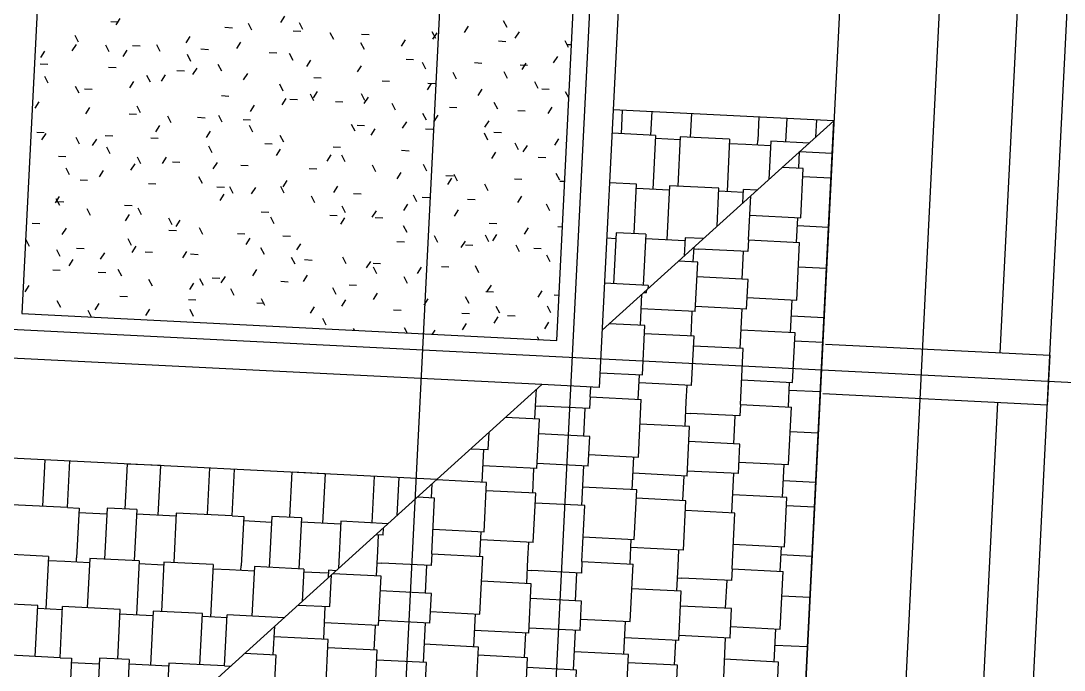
# Model space of a CAD drawing. Extents: x 549999 to 550212, y 1838161 to 1838467.
# Drawn here: x 550174.598 to 550178.778, y 1838352.275 to 1838354.878 of the extents above; entities that cross this region are included whole.
import ezdxf

# ---------------------------------------------------------------- set-up
doc = ezdxf.new("R2010")
doc.units = 0
for name, color, linetype in [('Level 15', 7, 'Continuous'), ('Level 18', 7, 'Continuous'), ('Level 20', 7, 'Continuous'), ('Level 33', 7, 'Continuous'), ('Level 37', 7, 'Continuous'), ('Level 4', 7, 'Continuous'), ('Level 42', 7, 'Continuous'), ('Level 8', 7, 'Continuous')]:
    doc.layers.add(name, color=color, linetype=linetype)

# ---------------------------------------------------------------- blocks, each defined once
blk = doc.blocks.new('FLOO13')
at = {"layer": 'Level 8'}
for p, q in [((1048.51, 427.1), (1048.51, 1267.1)), ((1028.51, 1188.6), (1028.51, 817.1)), ((1028.51, 797.1), (1028.51, 447.1))]:
    blk.add_line(p, q, dxfattribs=at)
blk = doc.blocks.new('FLOO14')
at = {"layer": 'Level 8'}
for p, q in [((958.51, 817.1), (1048.51, 817.1)), ((1048.51, 817.1), (1048.51, 797.1)), ((1048.51, 797.1), (958.51, 797.1))]:
    blk.add_line(p, q, dxfattribs=at)

msp = doc.modelspace()

# ---------------------------------------------------------------- linework, layer by layer
at = {"layer": 'Level 15'}
for p, q in [((550174.9586, 1838354.8749), (550174.9888, 1838354.8734)), ((550174.9952, 1838354.8873), (550174.9788, 1838354.8619)), ((550175.6545, 1838354.8968), (550175.6381, 1838354.8715)), ((550175.7282, 1838354.8428), (550175.7144, 1838354.8696)), ((550176.546, 1838354.8509), (550176.5322, 1838354.8778)), ((550175.4152, 1838354.8521), (550175.4454, 1838354.8506)), ((550175.5237, 1838354.8407), (550175.51, 1838354.8676)), ((550175.6892, 1838354.8384), (550175.7194, 1838354.8369)), ((550175.8513, 1838354.8031), (550175.8375, 1838354.83)), ((550176.2602, 1838354.8072), (550176.2464, 1838354.834)), ((550176.2642, 1838354.8295), (550176.2478, 1838354.8042)), ((550176.3906, 1838354.8567), (550176.3742, 1838354.8314)), ((550176.5938, 1838354.8343), (550176.5774, 1838354.8089)), ((550174.829, 1838354.7929), (550174.8152, 1838354.8197)), ((550175.2752, 1838354.8152), (550175.2588, 1838354.7899)), ((550175.4784, 1838354.7928), (550175.4621, 1838354.7675)), ((550175.9743, 1838354.7634), (550175.9606, 1838354.7903)), ((550175.9632, 1838354.8247), (550175.9933, 1838354.8232)), ((550176.1377, 1838354.8023), (550176.1214, 1838354.777)), ((550176.5112, 1838354.7973), (550176.5413, 1838354.7958)), ((550176.7922, 1838354.7716), (550176.7784, 1838354.7985)), ((550174.6927, 1838354.7561), (550174.6763, 1838354.7307)), ((550174.8191, 1838354.7833), (550174.8027, 1838354.7579)), ((550174.9521, 1838354.7532), (550174.9383, 1838354.7801)), ((550175.0223, 1838354.7609), (550175.006, 1838354.7355)), ((550175.0454, 1838354.779), (550175.0755, 1838354.7775)), ((550175.1565, 1838354.7553), (550175.1428, 1838354.7821)), ((550175.3194, 1838354.7653), (550175.3495, 1838354.7638)), ((550175.5933, 1838354.7516), (550175.6235, 1838354.7501)), ((550175.6885, 1838354.7197), (550175.6747, 1838354.7465)), ((550176.7851, 1838354.7836), (550176.8039, 1838354.7827)), ((550174.6755, 1838354.706), (550174.7056, 1838354.7044)), ((550175.2796, 1838354.7156), (550175.2658, 1838354.7425)), ((550175.4027, 1838354.6759), (550175.3889, 1838354.7028)), ((550175.7585, 1838354.7208), (550175.7421, 1838354.6954)), ((550176.1413, 1838354.7242), (550176.1714, 1838354.7227)), ((550176.2205, 1838354.6841), (550176.2067, 1838354.711)), ((550176.4153, 1838354.7105), (550176.4454, 1838354.709)), ((550176.621, 1838354.7079), (550176.6046, 1838354.6825)), ((550176.7474, 1838354.7351), (550176.7311, 1838354.7097)), ((550174.9495, 1838354.6923), (550174.9796, 1838354.6907)), ((550175.176, 1838354.6616), (550175.1596, 1838354.6363)), ((550175.2235, 1838354.6786), (550175.2536, 1838354.6771)), ((550175.3024, 1838354.6888), (550175.286, 1838354.6635)), ((550175.5056, 1838354.6664), (550175.4892, 1838354.641)), ((550175.9617, 1838354.6983), (550175.9453, 1838354.673)), ((550176.3436, 1838354.6444), (550176.3298, 1838354.6713)), ((550176.548, 1838354.6465), (550176.5343, 1838354.6733)), ((550176.5979, 1838354.7014), (550176.6281, 1838354.6999)), ((550174.7079, 1838354.6281), (550174.6942, 1838354.6549)), ((550175.0495, 1838354.6344), (550175.0332, 1838354.6091)), ((550175.1169, 1838354.6322), (550175.1031, 1838354.659)), ((550175.6488, 1838354.5966), (550175.6351, 1838354.6235)), ((550175.7714, 1838354.6512), (550175.8016, 1838354.6497)), ((550176.0454, 1838354.6375), (550176.0755, 1838354.636)), ((550176.2417, 1838354.6263), (550176.2254, 1838354.601)), ((550176.2281, 1838354.6283), (550176.2582, 1838354.6268)), ((550176.6711, 1838354.6068), (550176.6574, 1838354.6337)), ((550174.831, 1838354.5884), (550174.8173, 1838354.6153)), ((550174.8536, 1838354.6055), (550174.8837, 1838354.604)), ((550175.4016, 1838354.5781), (550175.4317, 1838354.5766)), ((550175.7719, 1838354.5569), (550175.7582, 1838354.5838)), ((550175.7857, 1838354.5943), (550175.7693, 1838354.569)), ((550175.9764, 1838354.559), (550175.9626, 1838354.5858)), ((550176.445, 1838354.6039), (550176.4286, 1838354.5785)), ((550176.6847, 1838354.6055), (550176.7148, 1838354.604)), ((550176.7932, 1838354.5691), (550176.7804, 1838354.594)), ((550174.6703, 1838354.5529), (550174.6539, 1838354.5275)), ((550175.0772, 1838354.5091), (550175.0634, 1838354.536)), ((550175.5328, 1838354.54), (550175.5164, 1838354.5146)), ((550175.6592, 1838354.5672), (550175.6429, 1838354.5418)), ((550175.6755, 1838354.5644), (550175.7057, 1838354.5629)), ((550175.8582, 1838354.5553), (550175.8883, 1838354.5538)), ((550175.9889, 1838354.5719), (550175.9725, 1838354.5466)), ((550176.0995, 1838354.5193), (550176.0857, 1838354.5462)), ((550176.5084, 1838354.5234), (550176.4946, 1838354.5503)), ((550174.8735, 1838354.5304), (550174.8571, 1838354.5051)), ((550175.0317, 1838354.505), (550175.0618, 1838354.5035)), ((550175.2003, 1838354.4694), (550175.1865, 1838354.4963)), ((550175.4047, 1838354.4715), (550175.391, 1838354.4983)), ((550176.2226, 1838354.4797), (550176.2088, 1838354.5065)), ((550176.2689, 1838354.4999), (550176.2526, 1838354.4745)), ((550176.3148, 1838354.5324), (550176.3449, 1838354.5309)), ((550176.5888, 1838354.5187), (550176.6189, 1838354.5172)), ((550176.725, 1838354.5318), (550176.7086, 1838354.5065)), ((550175.1535, 1838354.4584), (550175.1372, 1838354.433)), ((550175.3057, 1838354.4913), (550175.3358, 1838354.4898)), ((550175.4883, 1838354.4822), (550175.5184, 1838354.4807)), ((550175.5278, 1838354.4318), (550175.514, 1838354.4587)), ((550175.9367, 1838354.4359), (550175.923, 1838354.4628)), ((550175.9449, 1838354.4594), (550175.9751, 1838354.4579)), ((550176.1425, 1838354.4727), (550176.1261, 1838354.4473)), ((550176.4722, 1838354.4774), (550176.4558, 1838354.4521)), ((550174.6618, 1838354.432), (550174.6919, 1838354.4305)), ((550174.6975, 1838354.4264), (550174.6811, 1838354.4011)), ((550174.8331, 1838354.384), (550174.8193, 1838354.4108)), ((550174.9358, 1838354.4183), (550174.9659, 1838354.4168)), ((550175.1184, 1838354.4091), (550175.1486, 1838354.4076)), ((550175.3568, 1838354.436), (550175.3404, 1838354.4106)), ((550175.6509, 1838354.3922), (550175.6371, 1838354.419)), ((550176.0161, 1838354.4455), (550175.9997, 1838354.4201)), ((550176.2189, 1838354.4457), (550176.2491, 1838354.4442)), ((550176.4687, 1838354.4003), (550176.455, 1838354.4272)), ((550176.4929, 1838354.432), (550176.523, 1838354.4305)), ((550174.9007, 1838354.404), (550174.8843, 1838354.3787)), ((550174.9562, 1838354.3443), (550174.9424, 1838354.3712)), ((550175.3651, 1838354.3484), (550175.3513, 1838354.3752)), ((550175.5751, 1838354.3863), (550175.6052, 1838354.3848)), ((550175.849, 1838354.3726), (550175.8792, 1838354.3711)), ((550176.5918, 1838354.3607), (550176.578, 1838354.3875)), ((550176.6258, 1838354.3782), (550176.6094, 1838354.3529)), ((550176.7522, 1838354.4054), (550176.7358, 1838354.3801)), ((550176.7841, 1838354.3864), (550176.7825, 1838354.3896)), ((550174.7486, 1838354.3361), (550174.7787, 1838354.3346)), ((550175.0792, 1838354.3046), (550175.0655, 1838354.3315)), ((550175.1807, 1838354.332), (550175.1644, 1838354.3066)), ((550175.6368, 1838354.3639), (550175.6204, 1838354.3386)), ((550175.84, 1838354.3415), (550175.8237, 1838354.3161)), ((550175.8971, 1838354.3128), (550175.8833, 1838354.3397)), ((550176.123, 1838354.3589), (550176.1532, 1838354.3574)), ((550176.4994, 1838354.351), (550176.483, 1838354.3257)), ((550176.671, 1838354.3315), (550176.7011, 1838354.33)), ((550174.7934, 1838354.2609), (550174.7796, 1838354.2877)), ((550175.0543, 1838354.3048), (550175.0379, 1838354.2794)), ((550175.2052, 1838354.3133), (550175.2353, 1838354.3117)), ((550175.384, 1838354.3095), (550175.3676, 1838354.2842)), ((550175.4792, 1838354.2996), (550175.5093, 1838354.298)), ((550175.7532, 1838354.2859), (550175.7833, 1838354.2844)), ((550176.0201, 1838354.2732), (550176.0064, 1838354.3)), ((550176.2246, 1838354.2752), (550176.2108, 1838354.3021)), ((550174.9279, 1838354.2776), (550174.9115, 1838354.2522)), ((550175.3254, 1838354.2253), (550175.3116, 1838354.2522)), ((550176.1201, 1838354.2695), (550176.1037, 1838354.2441)), ((550176.3011, 1838354.2585), (550176.3313, 1838354.257)), ((550176.3233, 1838354.247), (550176.3069, 1838354.2217)), ((550176.3477, 1838354.2355), (550176.3339, 1838354.2624)), ((550176.5751, 1838354.2448), (550176.6052, 1838354.2433)), ((550176.7566, 1838354.2396), (550176.7428, 1838354.2665)), ((550174.8353, 1838354.2402), (550174.8655, 1838354.2387)), ((550175.1093, 1838354.2265), (550175.1394, 1838354.225)), ((550175.3833, 1838354.2128), (550175.4134, 1838354.2113)), ((550175.4485, 1838354.1856), (550175.4347, 1838354.2125)), ((550175.5376, 1838354.2103), (550175.5212, 1838354.185)), ((550175.6529, 1838354.1877), (550175.6392, 1838354.2145)), ((550175.664, 1838354.2375), (550175.6476, 1838354.2121)), ((550175.8672, 1838354.2151), (550175.8509, 1838354.1897)), ((550176.4708, 1838354.1959), (550176.457, 1838354.2227)), ((550176.7577, 1838354.2356), (550176.7765, 1838354.2347)), ((550174.7518, 1838354.1736), (550174.7355, 1838354.1482)), ((550174.7537, 1838354.1378), (550174.74, 1838354.1647)), ((550175.4111, 1838354.1831), (550175.3948, 1838354.1578)), ((550175.776, 1838354.148), (550175.7623, 1838354.1749)), ((550175.9312, 1838354.1854), (550175.9614, 1838354.1839)), ((550176.1849, 1838354.1521), (550176.1712, 1838354.179)), ((550176.2052, 1838354.1717), (550176.2354, 1838354.1702)), ((550176.3879, 1838354.1626), (550176.418, 1838354.1611)), ((550176.6034, 1838354.175), (550176.587, 1838354.1496)), ((550174.7394, 1838354.1534), (550174.7696, 1838354.1519)), ((550174.8768, 1838354.0981), (550174.8631, 1838354.125)), ((550175.0134, 1838354.1397), (550175.0436, 1838354.1382)), ((550175.0813, 1838354.1002), (550175.0675, 1838354.127)), ((550175.8991, 1838354.1084), (550175.8853, 1838354.1352)), ((550176.1473, 1838354.143), (550176.1309, 1838354.1177)), ((550176.3505, 1838354.1206), (550176.3341, 1838354.0953)), ((550176.7169, 1838354.1165), (550176.7032, 1838354.1434)), ((550175.0319, 1838354.1015), (550175.0155, 1838354.0762)), ((550175.2044, 1838354.0605), (550175.1906, 1838354.0874)), ((550175.2351, 1838354.0791), (550175.2187, 1838354.0538)), ((550175.5614, 1838354.1123), (550175.5915, 1838354.1108)), ((550175.6133, 1838354.0646), (550175.5995, 1838354.0915)), ((550175.8354, 1838354.0986), (550175.8655, 1838354.0971)), ((550175.8944, 1838354.0886), (550175.878, 1838354.0633)), ((550176.0208, 1838354.1158), (550176.0045, 1838354.0905)), ((550176.018, 1838354.0895), (550176.0481, 1838354.088)), ((550174.6435, 1838354.0667), (550174.6737, 1838354.0652)), ((550174.779, 1838354.0472), (550174.7627, 1838354.0218)), ((550175.1915, 1838354.0393), (550175.2216, 1838354.0378)), ((550175.3274, 1838354.0209), (550175.3137, 1838354.0477)), ((550176.1453, 1838354.029), (550176.1315, 1838354.0559)), ((550176.4746, 1838354.0667), (550176.5048, 1838354.0652)), ((550176.6305, 1838354.0486), (550176.6142, 1838354.0232)), ((550176.7486, 1838354.053), (550176.7674, 1838354.052)), ((550174.6327, 1838353.973), (550174.6189, 1838353.9999)), ((550175.0416, 1838353.9771), (550175.0279, 1838354.004)), ((550175.4655, 1838354.0256), (550175.4956, 1838354.0241)), ((550175.5151, 1838354.0071), (550175.4988, 1838353.9817)), ((550175.6481, 1838354.0164), (550175.6783, 1838354.0149)), ((550176.1048, 1838353.9936), (550176.1349, 1838353.9921)), ((550176.2683, 1838353.9894), (550176.2546, 1838354.0162)), ((550176.3777, 1838353.9942), (550176.3613, 1838353.9688)), ((550176.4728, 1838353.9914), (550176.459, 1838354.0183)), ((550176.5041, 1838354.0214), (550176.4877, 1838353.996)), ((550174.7558, 1838353.9334), (550174.742, 1838353.9602)), ((550174.8216, 1838353.9662), (550174.8518, 1838353.9647)), ((550175.0591, 1838353.9751), (550175.0427, 1838353.9498)), ((550175.0956, 1838353.9525), (550175.1258, 1838353.951)), ((550175.2623, 1838353.9527), (550175.2459, 1838353.9273)), ((550175.5736, 1838353.9415), (550175.5598, 1838353.9684)), ((550175.7184, 1838353.9846), (550175.702, 1838353.9593)), ((550176.3787, 1838353.9799), (550176.4089, 1838353.9784)), ((550176.5959, 1838353.9518), (550176.5821, 1838353.9786)), ((550176.6527, 1838353.9662), (550176.6829, 1838353.9647)), ((550174.8062, 1838353.9207), (550174.7898, 1838353.8954)), ((550174.9326, 1838353.9479), (550174.9163, 1838353.9226)), ((550175.2783, 1838353.9434), (550175.3084, 1838353.9419)), ((550175.6967, 1838353.9019), (550175.6829, 1838353.9287)), ((550175.7349, 1838353.9206), (550175.765, 1838353.919)), ((550175.9011, 1838353.9039), (550175.8874, 1838353.9308)), ((550175.9984, 1838353.9126), (550175.982, 1838353.8873)), ((550176.719, 1838353.9121), (550176.7052, 1838353.9389)), ((550174.7257, 1838353.8795), (550174.7559, 1838353.8779)), ((550174.9084, 1838353.8703), (550174.9385, 1838353.8688)), ((550175.002, 1838353.854), (550174.9882, 1838353.8809)), ((550175.5423, 1838353.8806), (550175.526, 1838353.8553)), ((550176.0089, 1838353.9069), (550176.039, 1838353.9054)), ((550176.0242, 1838353.8642), (550176.0105, 1838353.8911)), ((550176.2017, 1838353.8902), (550176.1853, 1838353.8648)), ((550176.2829, 1838353.8932), (550176.313, 1838353.8917)), ((550176.4331, 1838353.8683), (550176.4194, 1838353.8952)), ((550175.125, 1838353.8144), (550175.1113, 1838353.8412)), ((550175.2895, 1838353.8263), (550175.2731, 1838353.8009)), ((550175.3295, 1838353.8164), (550175.3157, 1838353.8433)), ((550175.365, 1838353.8475), (550175.3952, 1838353.846)), ((550175.4159, 1838353.8535), (550175.3995, 1838353.8281)), ((550175.639, 1838353.8338), (550175.6691, 1838353.8323)), ((550175.7456, 1838353.8582), (550175.7292, 1838353.8329)), ((550176.1473, 1838353.8246), (550176.1335, 1838353.8514)), ((550174.6302, 1838353.8167), (550174.6138, 1838353.7914)), ((550175.4526, 1838353.7767), (550175.4388, 1838353.8036)), ((550175.8615, 1838353.7808), (550175.8477, 1838353.8077)), ((550175.913, 1838353.8201), (550175.9431, 1838353.8186)), ((550176.0256, 1838353.7862), (550176.0092, 1838353.7608)), ((550176.4609, 1838353.7927), (550176.4911, 1838353.7912)), ((550176.4817, 1838353.8181), (550176.4653, 1838353.7928)), ((550176.6849, 1838353.7957), (550176.6686, 1838353.7704)), ((550174.7578, 1838353.7289), (550174.7441, 1838353.7557)), ((550174.9102, 1838353.7447), (550174.8938, 1838353.7193)), ((550174.9952, 1838353.7744), (550175.0253, 1838353.7729)), ((550175.2691, 1838353.7607), (550175.2993, 1838353.7592)), ((550175.5431, 1838353.747), (550175.5732, 1838353.7455)), ((550175.5757, 1838353.7371), (550175.5619, 1838353.7639)), ((550175.8992, 1838353.759), (550175.8828, 1838353.7336)), ((550176.2288, 1838353.7638), (550176.2125, 1838353.7384)), ((550176.3935, 1838353.7453), (550176.3797, 1838353.7721)), ((550176.7349, 1838353.779), (550176.7537, 1838353.7781)), ((550174.8804, 1838353.6902), (550174.8671, 1838353.7161)), ((550175.1134, 1838353.7223), (550175.0971, 1838353.6969)), ((550175.2898, 1838353.6933), (550175.2761, 1838353.7202)), ((550175.7728, 1838353.7318), (550175.7564, 1838353.7064)), ((550176.0911, 1838353.7196), (550176.1212, 1838353.7181)), ((550176.365, 1838353.7059), (550176.3952, 1838353.7044)), ((550176.5166, 1838353.7056), (550176.5028, 1838353.7324)), ((550176.721, 1838353.7076), (550176.7073, 1838353.7345)), ((550175.8218, 1838353.6577), (550175.8081, 1838353.6846)), ((550176.3825, 1838353.6645), (550176.3661, 1838353.6392)), ((550176.5089, 1838353.6917), (550176.4925, 1838353.6664)), ((550176.5477, 1838353.6968), (550176.5778, 1838353.6953)), ((550176.7121, 1838353.6693), (550176.6957, 1838353.6439)), ((550175.9349, 1838353.6375), (550175.9311, 1838353.6449)), ((550176.1459, 1838353.627), (550176.1356, 1838353.647)), ((550176.256, 1838353.6373), (550176.2461, 1838353.6219)), ((550176.6731, 1838353.6006), (550176.6676, 1838353.6114))]:
    msp.add_line(p, q, dxfattribs=at)
at = {"layer": 'Level 18'}
for p, q in [((550176.528, 1838359.9792), (550175.4671, 1838338.7578)), ((550177.1273, 1838359.9493), (550176.0664, 1838338.7278)), ((550178.5255, 1838359.8794), (550177.4646, 1838338.6579)), ((550160.0273, 1838354.3677), (550184.3667, 1838353.1509))]:
    msp.add_line(p, q, dxfattribs=at)
at = {"layer": 'Level 20'}
for p, q in [((550183.2099, 1838461.5918), (550177.1149, 1838339.6741)), ((550183.6094, 1838461.5718), (550177.5144, 1838339.6541))]:
    msp.add_line(p, q, dxfattribs=at)
at = {"layer": 'Level 33'}
for p, q in [((550176.6857, 1838353.4197), (550174.4135, 1838353.5333)), ((550176.2662, 1838353.0402), (550176.6857, 1838353.4197)), ((550174.3936, 1838353.1338), (550176.2662, 1838353.0402))]:
    msp.add_line(p, q, dxfattribs=at)
at = {"layer": 'Level 37'}
for p, q in [((550177.855, 1838354.4777), (550176.9711, 1838354.5219)), ((550177.855, 1838354.4777), (550176.9269, 1838353.638)), ((550177.3257, 1838343.8909), (550177.855, 1838354.4777)), ((550176.2662, 1838353.0402), (550173.5029, 1838350.5401))]:
    msp.add_line(p, q, dxfattribs=at)
at = {"layer": 'Level 4'}
for p, q in [((550177.1216, 1838357.5331), (550176.9154, 1838353.4083)), ((550174.7905, 1838357.4694), (550174.6023, 1838353.7041)), ((550176.7446, 1838353.597), (550176.9329, 1838357.3623)), ((550174.6023, 1838353.7041), (550176.7446, 1838353.597)), ((550176.9154, 1838353.4083), (550176.6857, 1838353.4197))]:
    msp.add_line(p, q, dxfattribs=at)
at = {"layer": 'Level 42'}
for p, q in [((550177.007, 1838354.5201), (550177.0023, 1838354.4254)), ((550177.1258, 1838354.5141), (550177.121, 1838354.4195)), ((550177.2841, 1838354.5062), (550177.2793, 1838354.4116)), ((550177.5545, 1838354.4927), (550177.5498, 1838354.3981)), ((550177.6666, 1838354.4871), (550177.6619, 1838354.3925)), ((550177.7853, 1838354.4812), (550177.7819, 1838354.4115)), ((550177.1408, 1838354.4185), (550176.9664, 1838354.4272)), ((550177.1408, 1838354.4185), (550177.13, 1838354.202)), ((550177.2397, 1838354.4136), (550177.2298, 1838354.2151)), ((550177.4376, 1838354.4037), (550177.2397, 1838354.4136)), ((550177.2391, 1838354.4015), (550177.1402, 1838354.4065)), ((550177.4376, 1838354.4037), (550177.4271, 1838354.1932)), ((550177.5027, 1838354.3823), (550177.4367, 1838354.3856)), ((550177.6016, 1838354.3774), (550177.5027, 1838354.3823)), ((550177.5488, 1838354.38), (550177.5498, 1838354.3981)), ((550177.6025, 1838354.3954), (550177.5949, 1838354.2423)), ((550177.7556, 1838354.3878), (550177.6025, 1838354.3954)), ((550177.7146, 1838354.2871), (550177.718, 1838354.3537)), ((550177.8484, 1838354.3465), (550177.7179, 1838354.353)), ((550177.7327, 1838354.2862), (550177.648, 1838354.2904)), ((550177.7228, 1838354.0883), (550177.7327, 1838354.2862)), ((550177.8435, 1838354.2476), (550177.731, 1838354.2532)), ((550177.0649, 1838354.2233), (550176.9564, 1838354.2288)), ((550177.055, 1838354.0248), (550177.0649, 1838354.2233)), ((550177.1959, 1838354.1987), (550177.064, 1838354.2053)), ((550177.1968, 1838354.2167), (550177.186, 1838354.0002)), ((550177.3947, 1838354.2068), (550177.1968, 1838354.2167)), ((550177.3871, 1838354.0543), (550177.3947, 1838354.2068)), ((550177.491, 1838354.1483), (550177.4937, 1838354.2019)), ((550177.5472, 1838354.1992), (550177.4937, 1838354.2019)), ((550177.4931, 1838354.1899), (550177.3941, 1838354.1948)), ((550177.5133, 1838353.9996), (550177.5222, 1838354.1766)), ((550177.5183, 1838354.0985), (550177.7228, 1838354.0883)), ((550177.7058, 1838353.99), (550177.7107, 1838354.0889)), ((550177.8336, 1838354.0497), (550177.7091, 1838354.0559)), ((550176.9813, 1838354.0044), (550176.9453, 1838354.0062)), ((550176.9825, 1838354.0285), (550176.9722, 1838353.824)), ((550177.1012, 1838354.0225), (550176.9825, 1838354.0285)), ((550177.1012, 1838354.0225), (550177.091, 1838353.818)), ((550177.2586, 1838353.9966), (550177.1003, 1838354.0045)), ((550177.2592, 1838354.0086), (550177.2555, 1838353.9353)), ((550177.3325, 1838354.0049), (550177.2592, 1838354.0086)), ((550177.5133, 1838353.9996), (550177.511, 1838353.9534)), ((550177.5133, 1838353.9996), (550177.7178, 1838353.9894)), ((550177.2918, 1838353.9115), (550177.2948, 1838353.9708)), ((550177.2945, 1838353.9642), (550177.3125, 1838353.9633)), ((550177.511, 1838353.9534), (550177.3125, 1838353.9633)), ((550177.4874, 1838353.8422), (550177.493, 1838353.9543)), ((550177.7063, 1838353.7585), (550177.7178, 1838353.9894)), ((550177.3099, 1838353.9106), (550177.2325, 1838353.9144)), ((550177.3, 1838353.7127), (550177.3099, 1838353.9106)), ((550177.8253, 1838353.8848), (550177.7129, 1838353.8904)), ((550177.1107, 1838353.817), (550176.9363, 1838353.8258)), ((550177.5114, 1838353.841), (550177.3069, 1838353.8512)), ((550177.5055, 1838353.7223), (550177.5114, 1838353.841)), ((550177.0802, 1838353.6576), (550177.0864, 1838353.7823)), ((550177.094, 1838353.7891), (550177.1048, 1838353.7886)), ((550177.1048, 1838353.7886), (550177.1053, 1838353.7994)), ((550177.1107, 1838353.817), (550177.1101, 1838353.8037)), ((550177.1115, 1838353.8049), (550177.1101, 1838353.805)), ((550177.5078, 1838353.7684), (550177.7063, 1838353.7585)), ((550177.6816, 1838353.6275), (550177.6882, 1838353.7594)), ((550177.3, 1838353.7127), (550177.0835, 1838353.7235)), ((550177.283, 1838353.6144), (550177.288, 1838353.7133)), ((550177.5055, 1838353.7223), (550177.301, 1838353.7325)), ((550177.4795, 1838353.5649), (550177.4874, 1838353.7232)), ((550177.0982, 1838353.6567), (550176.9554, 1838353.6638)), ((550177.8155, 1838353.6869), (550177.6849, 1838353.6934)), ((550177.0883, 1838353.4588), (550177.0982, 1838353.6567)), ((550177.2951, 1838353.6138), (550177.0966, 1838353.6237)), ((550177.6997, 1838353.6266), (550177.4832, 1838353.6374)), ((550177.6898, 1838353.4287), (550177.6997, 1838353.6266)), ((550177.2852, 1838353.4159), (550177.2951, 1838353.6138)), ((550177.4916, 1838353.5643), (550177.2931, 1838353.5742)), ((550177.8105, 1838353.588), (550177.698, 1838353.5936)), ((550177.4804, 1838353.34), (550177.4916, 1838353.5643)), ((550176.9184, 1838353.4673), (550177.0883, 1838353.4588)), ((550177.0713, 1838353.3604), (550177.0763, 1838353.4594)), ((550176.8789, 1838353.3701), (550176.8809, 1838353.41)), ((550177.2852, 1838353.4159), (550177.0746, 1838353.4264)), ((550177.2638, 1838353.3508), (550177.2671, 1838353.4168)), ((550177.4853, 1838353.4389), (550177.6898, 1838353.4287)), ((550177.6728, 1838353.3304), (550177.6778, 1838353.4293)), ((550176.6574, 1838353.282), (550176.6623, 1838353.3809)), ((550176.6623, 1838353.3809), (550176.6633, 1838353.3994)), ((550176.8789, 1838353.3701), (550176.8766, 1838353.3239)), ((550176.8789, 1838353.3701), (550177.0834, 1838353.3598)), ((550177.8006, 1838353.3901), (550177.6761, 1838353.3963)), ((550176.66, 1838353.3347), (550176.6781, 1838353.3338)), ((550176.8766, 1838353.3239), (550176.6781, 1838353.3338)), ((550176.8529, 1838353.2127), (550176.8585, 1838353.3248)), ((550177.0718, 1838353.129), (550177.0834, 1838353.3598)), ((550177.2589, 1838353.2519), (550177.2638, 1838353.3508)), ((550177.4804, 1838353.34), (550177.478, 1838353.2938)), ((550177.4804, 1838353.34), (550177.6849, 1838353.3298)), ((550177.6733, 1838353.0989), (550177.6849, 1838353.3298)), ((550176.6754, 1838353.2811), (550176.5399, 1838353.2878)), ((550176.6655, 1838353.0832), (550176.6754, 1838353.2811)), ((550177.2615, 1838353.3047), (550177.2796, 1838353.3038)), ((550177.478, 1838353.2938), (550177.2796, 1838353.3038)), ((550177.4544, 1838353.1826), (550177.46, 1838353.2947)), ((550177.2769, 1838353.251), (550177.0784, 1838353.2609)), ((550177.267, 1838353.0531), (550177.2769, 1838353.251)), ((550176.4703, 1838353.1591), (550176.4738, 1838353.228)), ((550176.877, 1838353.2115), (550176.6725, 1838353.2217)), ((550176.871, 1838353.0927), (550176.877, 1838353.2115)), ((550177.7924, 1838353.2252), (550177.6799, 1838353.2308)), ((550176.4014, 1838353.1625), (550176.4703, 1838353.1591)), ((550176.4457, 1838353.0281), (550176.4523, 1838353.16)), ((550177.4785, 1838353.1814), (550177.2739, 1838353.1916)), ((550177.4725, 1838353.0627), (550177.4785, 1838353.1814)), ((550174.6861, 1838352.9313), (550174.6954, 1838353.1187)), ((550174.785, 1838352.9263), (550174.7944, 1838353.1138)), ((550176.8733, 1838353.1389), (550177.0718, 1838353.129)), ((550177.0472, 1838352.998), (550177.0538, 1838353.1299)), ((550175.0161, 1838352.9208), (550175.0252, 1838353.1023)), ((550175.1571, 1838353.0947), (550175.0252, 1838353.1012)), ((550175.0912, 1838353.099), (550175.0911, 1838353.0979)), ((550175.1571, 1838353.0957), (550175.1472, 1838352.8962)), ((550175.3456, 1838352.8983), (550175.355, 1838353.0858)), ((550175.4446, 1838352.8934), (550175.4539, 1838353.0808)), ((550176.6655, 1838353.0832), (550176.449, 1838353.094)), ((550176.6486, 1838352.9848), (550176.6535, 1838353.0838)), ((550176.871, 1838353.0927), (550176.6665, 1838353.103)), ((550176.8451, 1838352.9354), (550176.853, 1838353.0936)), ((550177.4725, 1838353.0627), (550177.268, 1838353.0729)), ((550177.4748, 1838353.1088), (550177.6733, 1838353.0989)), ((550177.6487, 1838352.9679), (550177.6553, 1838353.0998)), ((550175.6757, 1838352.8878), (550175.6848, 1838353.0693)), ((550175.8167, 1838353.0617), (550175.6847, 1838353.0683)), ((550175.7507, 1838353.066), (550175.7507, 1838353.065)), ((550175.8167, 1838353.0627), (550175.8067, 1838352.8632)), ((550176.0052, 1838352.8653), (550176.0146, 1838353.0528)), ((550176.1059, 1838352.8951), (550176.1135, 1838353.0478)), ((550176.4638, 1838353.0271), (550176.2629, 1838353.0372)), ((550177.267, 1838353.0531), (550177.0505, 1838353.0639)), ((550177.25, 1838352.9548), (550177.255, 1838353.0537)), ((550177.4466, 1838352.9053), (550177.4545, 1838353.0636)), ((550177.7825, 1838353.0273), (550177.652, 1838353.0339)), ((550176.2436, 1838352.9654), (550176.2464, 1838353.0223)), ((550176.4539, 1838352.8293), (550176.4638, 1838353.0271)), ((550176.6606, 1838352.9842), (550176.4621, 1838352.9942)), ((550177.0652, 1838352.9971), (550176.8487, 1838353.0079)), ((550177.0553, 1838352.7992), (550177.0652, 1838352.9971)), ((550176.2556, 1838352.9648), (550176.1867, 1838352.9683)), ((550176.2444, 1838352.7406), (550176.2556, 1838352.9648)), ((550176.6507, 1838352.7864), (550176.6606, 1838352.9842)), ((550177.2621, 1838352.9542), (550177.0636, 1838352.9641)), ((550177.2522, 1838352.7563), (550177.2621, 1838352.9542)), ((550177.6667, 1838352.967), (550177.4502, 1838352.9778)), ((550177.6568, 1838352.7691), (550177.6667, 1838352.967)), ((550174.785, 1838352.9263), (550174.5607, 1838352.9375)), ((550174.785, 1838352.9263), (550174.8312, 1838352.924)), ((550174.8312, 1838352.924), (550174.8212, 1838352.7255)), ((550174.9424, 1838352.9004), (550174.8303, 1838352.906)), ((550174.9436, 1838352.9244), (550174.9334, 1838352.7199)), ((550175.0623, 1838352.9185), (550174.9436, 1838352.9244)), ((550175.0623, 1838352.9185), (550175.0521, 1838352.714)), ((550175.2203, 1838352.9046), (550175.2104, 1838352.7061)), ((550175.4446, 1838352.8934), (550175.2203, 1838352.9046)), ((550176.8571, 1838352.9347), (550176.6586, 1838352.9447)), ((550176.8459, 1838352.7105), (550176.8571, 1838352.9347)), ((550177.4586, 1838352.9047), (550177.2601, 1838352.9146)), ((550177.4474, 1838352.6804), (550177.4586, 1838352.9047)), ((550177.7775, 1838352.9284), (550177.6651, 1838352.934)), ((550175.2197, 1838352.8925), (550175.0614, 1838352.9004)), ((550175.4446, 1838352.8934), (550175.4907, 1838352.891)), ((550175.4907, 1838352.891), (550175.4808, 1838352.6926)), ((550175.602, 1838352.8674), (550175.4898, 1838352.873)), ((550175.6032, 1838352.8915), (550175.5929, 1838352.687)), ((550175.7219, 1838352.8855), (550175.6032, 1838352.8915)), ((550175.7219, 1838352.8855), (550175.7117, 1838352.681)), ((550175.8793, 1838352.8596), (550175.721, 1838352.8675)), ((550175.8799, 1838352.8716), (550175.8704, 1838352.6821)), ((550176.0694, 1838352.8621), (550175.8799, 1838352.8716)), ((550176.0492, 1838352.8164), (550176.0507, 1838352.8452)), ((550176.2494, 1838352.8395), (550176.4539, 1838352.8293)), ((550176.4369, 1838352.7309), (550176.4418, 1838352.8299)), ((550176.0492, 1838352.8164), (550176.0205, 1838352.8179)), ((550176.0279, 1838352.7514), (550176.0312, 1838352.8173)), ((550176.6507, 1838352.7864), (550176.4402, 1838352.7969)), ((550176.6294, 1838352.7213), (550176.6327, 1838352.7873)), ((550176.8508, 1838352.8094), (550177.0553, 1838352.7992)), ((550177.0384, 1838352.7009), (550177.0433, 1838352.7998)), ((550177.4523, 1838352.7794), (550177.6568, 1838352.7691)), ((550174.7091, 1838352.7311), (550174.5112, 1838352.741)), ((550176.0229, 1838352.6525), (550176.0279, 1838352.7514)), ((550176.2444, 1838352.7406), (550176.2421, 1838352.6944)), ((550176.2444, 1838352.7406), (550176.4489, 1838352.7303)), ((550177.2522, 1838352.7563), (550177.0417, 1838352.7668)), ((550177.2308, 1838352.6912), (550177.2341, 1838352.7572)), ((550177.6398, 1838352.6708), (550177.6448, 1838352.7697)), ((550174.7091, 1838352.7311), (550174.6986, 1838352.5206)), ((550174.7742, 1838352.7098), (550174.7082, 1838352.7131)), ((550174.8731, 1838352.7048), (550174.7742, 1838352.7098)), ((550174.8203, 1838352.7075), (550174.8212, 1838352.7255)), ((550174.874, 1838352.7229), (550174.8641, 1838352.5244)), ((550175.0719, 1838352.713), (550174.874, 1838352.7229)), ((550175.0719, 1838352.713), (550175.061, 1838352.4965)), ((550175.1702, 1838352.696), (550175.0713, 1838352.701)), ((550175.1708, 1838352.7081), (550175.1609, 1838352.5096)), ((550175.3687, 1838352.6982), (550175.1708, 1838352.7081)), ((550175.3687, 1838352.6982), (550175.3582, 1838352.4876)), ((550176.0256, 1838352.7052), (550176.0436, 1838352.7043)), ((550176.2421, 1838352.6944), (550176.0436, 1838352.7043)), ((550176.4374, 1838352.4995), (550176.4489, 1838352.7303)), ((550176.6244, 1838352.6224), (550176.6294, 1838352.7213)), ((550176.8459, 1838352.7105), (550176.8436, 1838352.6643)), ((550176.8459, 1838352.7105), (550177.0504, 1838352.7003)), ((550177.0389, 1838352.4694), (550177.0504, 1838352.7003)), ((550177.7676, 1838352.7305), (550177.6431, 1838352.7368)), ((550175.4337, 1838352.6768), (550175.3678, 1838352.6801)), ((550175.5327, 1838352.6719), (550175.4337, 1838352.6768)), ((550175.4799, 1838352.6745), (550175.4808, 1838352.6926)), ((550175.5336, 1838352.6899), (550175.5237, 1838352.4914)), ((550175.7315, 1838352.68), (550175.5336, 1838352.6899)), ((550175.7315, 1838352.68), (550175.725, 1838352.5505)), ((550175.8298, 1838352.6631), (550175.7308, 1838352.668)), ((550175.8304, 1838352.6751), (550175.8289, 1838352.6445)), ((550175.861, 1838352.6736), (550175.8304, 1838352.6751)), ((550175.8359, 1838352.5296), (550175.8422, 1838352.6566)), ((550176.041, 1838352.6516), (550175.8474, 1838352.6612)), ((550176.2185, 1838352.5832), (550176.2241, 1838352.6953)), ((550176.6271, 1838352.6751), (550176.6451, 1838352.6742)), ((550176.8436, 1838352.6643), (550176.6451, 1838352.6742)), ((550176.8199, 1838352.5531), (550176.8255, 1838352.6652)), ((550177.2259, 1838352.5923), (550177.2308, 1838352.6912)), ((550177.4474, 1838352.6804), (550177.4451, 1838352.6343)), ((550177.4474, 1838352.6804), (550177.6519, 1838352.6702)), ((550177.6403, 1838352.4393), (550177.6519, 1838352.6702)), ((550176.0311, 1838352.4537), (550176.041, 1838352.6516)), ((550176.6425, 1838352.6215), (550176.444, 1838352.6314)), ((550176.6326, 1838352.4236), (550176.6425, 1838352.6215)), ((550177.2285, 1838352.6451), (550177.2466, 1838352.6442)), ((550177.4451, 1838352.6343), (550177.2466, 1838352.6442)), ((550177.4214, 1838352.523), (550177.427, 1838352.6352)), ((550176.2425, 1838352.582), (550176.038, 1838352.5922)), ((550176.2366, 1838352.4632), (550176.2425, 1838352.582)), ((550177.2439, 1838352.5914), (550177.0455, 1838352.6013)), ((550177.234, 1838352.3935), (550177.2439, 1838352.5914)), ((550177.7594, 1838352.5656), (550177.6469, 1838352.5713)), ((550174.6662, 1838352.5343), (550174.4683, 1838352.5442)), ((550174.656, 1838352.3298), (550174.6662, 1838352.5343)), ((550174.7549, 1838352.3248), (550174.7651, 1838352.5294)), ((550174.996, 1838352.5178), (550174.7651, 1838352.5294)), ((550175.7089, 1838352.5359), (550175.8359, 1838352.5296)), ((550175.8113, 1838352.3985), (550175.8178, 1838352.5305)), ((550176.844, 1838352.5519), (550176.6395, 1838352.5621)), ((550176.8381, 1838352.4332), (550176.844, 1838352.5519)), ((550177.4455, 1838352.5218), (550177.241, 1838352.532)), ((550174.7645, 1838352.5173), (550174.6656, 1838352.5223)), ((550174.9861, 1838352.3193), (550174.996, 1838352.5178)), ((550175.127, 1838352.4932), (550174.9951, 1838352.4998)), ((550175.1279, 1838352.5112), (550175.1171, 1838352.2947)), ((550175.3258, 1838352.5013), (550175.1279, 1838352.5112)), ((550175.3156, 1838352.2968), (550175.3258, 1838352.5013)), ((550175.4241, 1838352.4843), (550175.3252, 1838352.4893)), ((550175.4145, 1838352.2919), (550175.4247, 1838352.4964)), ((550175.6526, 1838352.485), (550175.4247, 1838352.4964)), ((550176.2389, 1838352.5094), (550176.4374, 1838352.4995)), ((550176.4127, 1838352.3685), (550176.4193, 1838352.5004)), ((550177.4395, 1838352.4031), (550177.4455, 1838352.5218)), ((550175.6091, 1838352.3359), (550175.6149, 1838352.4509)), ((550176.0311, 1838352.4537), (550175.8146, 1838352.4645)), ((550176.0141, 1838352.3553), (550176.0191, 1838352.4543)), ((550176.2366, 1838352.4632), (550176.0321, 1838352.4735)), ((550176.2106, 1838352.3058), (550176.2185, 1838352.4641)), ((550176.8404, 1838352.4793), (550177.0389, 1838352.4694)), ((550177.0142, 1838352.3384), (550177.0208, 1838352.4703)), ((550177.4418, 1838352.4493), (550177.6403, 1838352.4393)), ((550175.8293, 1838352.3976), (550175.6128, 1838352.4085)), ((550176.6326, 1838352.4236), (550176.416, 1838352.4344)), ((550176.6156, 1838352.3253), (550176.6205, 1838352.4242)), ((550176.8381, 1838352.4332), (550176.6336, 1838352.4434)), ((550176.8121, 1838352.2758), (550176.82, 1838352.4341)), ((550177.234, 1838352.3935), (550177.0175, 1838352.4044)), ((550177.4395, 1838352.4031), (550177.235, 1838352.4133)), ((550177.4136, 1838352.2457), (550177.4215, 1838352.404)), ((550177.6157, 1838352.3083), (550177.6223, 1838352.4403)), ((550175.8194, 1838352.1998), (550175.8293, 1838352.3976)), ((550176.0261, 1838352.3547), (550175.8276, 1838352.3647)), ((550176.4308, 1838352.3676), (550176.2142, 1838352.3784)), ((550176.4209, 1838352.1697), (550176.4308, 1838352.3676)), ((550177.2171, 1838352.2952), (550177.222, 1838352.3941)), ((550177.7495, 1838352.3678), (550177.619, 1838352.3743)), ((550174.7549, 1838352.3248), (550174.5307, 1838352.3361)), ((550174.7549, 1838352.3248), (550174.8011, 1838352.3225)), ((550174.8011, 1838352.3225), (550174.7912, 1838352.124)), ((550174.9135, 1838352.3229), (550174.9033, 1838352.1184)), ((550175.0322, 1838352.317), (550174.9135, 1838352.3229)), ((550175.6212, 1838352.3353), (550175.4942, 1838352.3417)), ((550175.61, 1838352.1111), (550175.6212, 1838352.3353)), ((550176.0162, 1838352.1569), (550176.0261, 1838352.3547)), ((550176.6276, 1838352.3247), (550176.4291, 1838352.3346)), ((550176.6177, 1838352.1268), (550176.6276, 1838352.3247)), ((550177.0323, 1838352.3375), (550176.8157, 1838352.3483)), ((550177.0224, 1838352.1396), (550177.0323, 1838352.3375)), ((550174.9123, 1838352.2989), (550174.8002, 1838352.3045)), ((550175.0322, 1838352.317), (550175.022, 1838352.1125)), ((550175.1896, 1838352.2911), (550175.0313, 1838352.299)), ((550175.1902, 1838352.3031), (550175.1803, 1838352.1046)), ((550175.4145, 1838352.2919), (550175.1902, 1838352.3031)), ((550175.4145, 1838352.2919), (550175.4378, 1838352.2907)), ((550176.2226, 1838352.3052), (550176.0242, 1838352.3152)), ((550176.2114, 1838352.081), (550176.2226, 1838352.3052)), ((550176.8241, 1838352.2752), (550176.6256, 1838352.2851)), ((550177.2291, 1838352.2946), (550177.0306, 1838352.3045)), ((550177.2192, 1838352.0967), (550177.2291, 1838352.2946)), ((550177.6337, 1838352.3074), (550177.4172, 1838352.3183)), ((550177.6239, 1838352.1096), (550177.6337, 1838352.3074)), ((550176.8129, 1838352.0509), (550176.8241, 1838352.2752))]:
    msp.add_line(p, q, dxfattribs=at)

# ---------------------------------------------------------------- block references
at = {"layer": 'Level 8', "xscale": 0.010000000000000004, "yscale": 0.01, "rotation": -2.8619937920406366}
for name in ['FLOO13', 'FLOO14']:
    msp.add_blockref(name, (550167.84, 1838345.9), dxfattribs=at)

doc.saveas('drawing.dxf')
